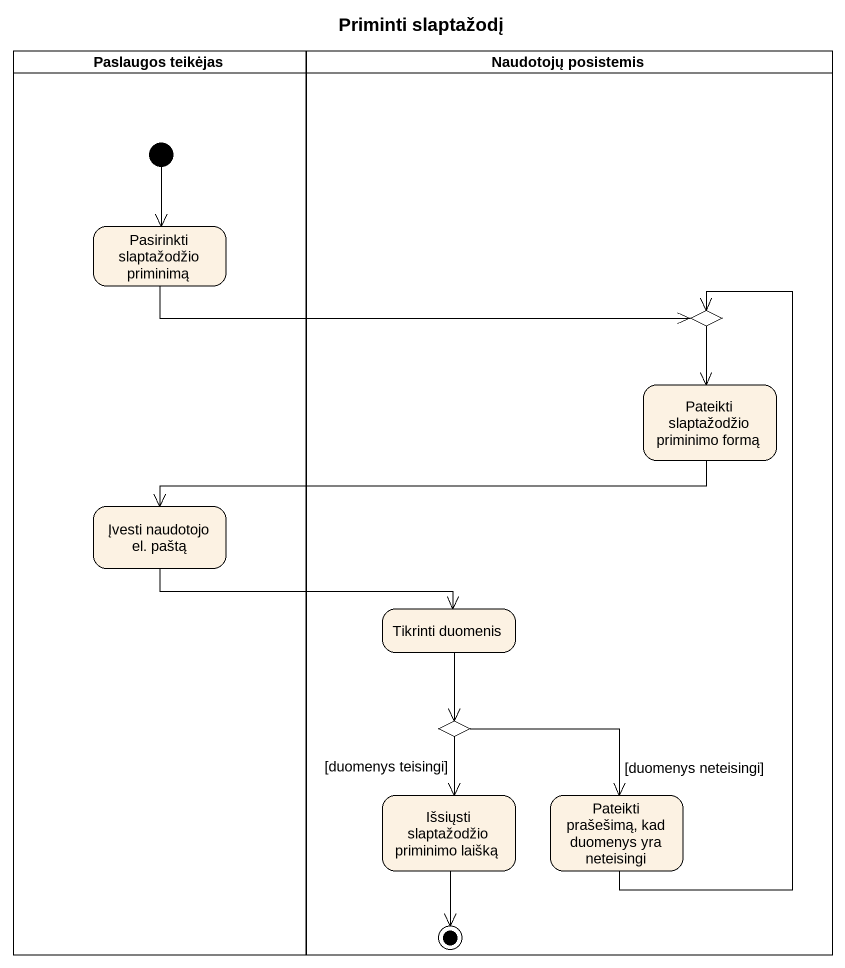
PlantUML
@startuml
title Priminti slaptažodį
hide empty description
state "Paslaugos teikėjas" as Paslaugos_teikėjas <<partition>> {
  state "Pasirinkti slaptažodžio priminimą" as Pasirinkti_slaptažodžio
  state "Įvesti naudotojo el. paštą" as Įvesti_naudotojo_el_paštą
  [*] --> Pasirinkti_slaptažodžio
}
state "Naudotojų posistemis" as Naudotojų_posistemis <<partition>> {
  state choice1 <<choice>>
  state "Pateikti slaptažodžio priminimo formą" as Pateikti_slaptažodžio
  state "Tikrinti duomenis" as Tikrinti_duomenis
  state choice2 <<choice>>
  state "Išsiųsti slaptažodžio priminimo laišką" as Išsiųsti_slaptažodžio
  state "Pateikti prašešimą, kad duomenys yra neteisingi" as Pateikti_prašešimą_kad
  Išsiųsti_slaptažodžio --> [*]
}
Pasirinkti_slaptažodžio -right-> choice1
choice1 --> Pateikti_slaptažodžio
Pateikti_slaptažodžio -left-> Įvesti_naudotojo_el_paštą
Įvesti_naudotojo_el_paštą -right-> Tikrinti_duomenis
Tikrinti_duomenis --> choice2
choice2 --> Išsiųsti_slaptažodžio : [duomenys teisingi]
choice2 --> Pateikti_prašešimą_kad : [duomenys neteisingi]
Pateikti_prašešimą_kad -up-> choice1
@enduml
